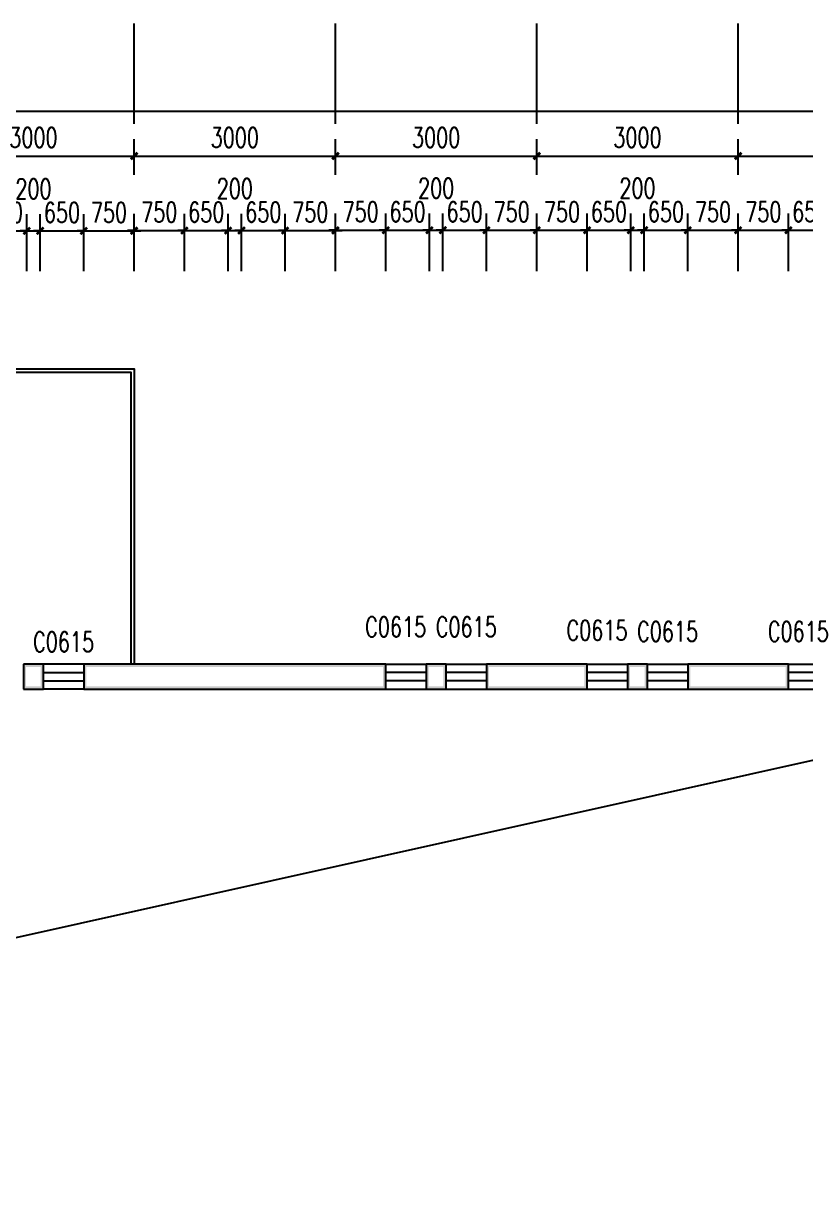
# Model space of a CAD drawing. Header units: millimetres. Extents: x -150677 to 588340, y -254013 to 149700.
# Drawn here: x 189911 to 201567, y -212473 to -195060 of the extents above; entities that cross this region are included whole.
import ezdxf

# ---------------------------------------------------------------- set-up
doc = ezdxf.new("R2010")
doc.units = ezdxf.units.MM
doc.header["$LTSCALE"] = 10
doc.header["$MEASUREMENT"] = 0
for name, color, linetype in [('PUB_DIM', 3, 'Continuous'), ('PUB_WALL', 9, 'Continuous'), ('WALL', 9, 'Continuous'), ('WINDOW', 4, 'Continuous'), ('WINDOW_TEXT', 7, 'Continuous')]:
    doc.layers.add(name, color=color, linetype=linetype)
doc.styles.add('_TCH_DIM_T3', font='SIMPLEX', dxfattribs={"width": 0.705882, "bigfont": 'GBCBIG'})
doc.styles.add('_TCH_WINDOW', font='SIMPLEX', dxfattribs={"bigfont": 'GBCBIG'})
doc.dimstyles.new('_TCH_ARCH&&100', dxfattribs={"dimtxt": 297.5, "dimasz": 100, "dimexe": 250, "dimexo": 300, "dimgap": 126.25, "dimtad": 1, "dimdec": 0, "dimzin": 0, "dimdsep": 46, "dimtxsty": '_TCH_DIM_T3', "dimblk": 'ARCHTICK', "dimcen": 0.09, "dimclrt": 7, "dimazin": 2, "dimtfac": 1, "dimtdec": 0, "dimtix": 1, "dimtmove": 2, "dimatfit": 3, "dimfxl": 1, "dimtolj": 1, "dimtzin": 0, "dimarcsym": 0})

# ---------------------------------------------------------------- blocks, each defined once
blk = doc.blocks.new('_ArchTick')
at = {"color": 0, "linetype": 'ByBlock', "const_width": 0.4}
blk.add_lwpolyline([(-0.5, -0.5), (0.5, 0.5)], dxfattribs=at)
blk = doc.blocks.new('*D2156')
at = {"layer": 'Defpoints', "color": 0, "transparency": 16777216}
for p in [(191561, -197035), (188561, -197617), (191561, -197617)]:
    blk.add_point(p, dxfattribs=at)
at = {"layer": 'PUB_DIM', "color": 0, "lineweight": -2, "transparency": 16777216}
for p, q in [((188561, -197317), (188561, -196785)), ((191561, -197317), (191561, -196785)), ((188561, -197035), (191561, -197035))]:
    blk.add_line(p, q, dxfattribs=at)
at = {"layer": 'PUB_DIM', "color": 0, "lineweight": -2, "transparency": 16777216, "xscale": 100, "yscale": 100, "zscale": 100, "rotation": 180}
blk.add_blockref('_ArchTick', (188561, -197035), dxfattribs=at)
at = {"layer": 'PUB_DIM', "color": 0, "lineweight": -2, "transparency": 16777216, "xscale": 100, "yscale": 100, "zscale": 100}
blk.add_blockref('_ArchTick', (191561, -197035), dxfattribs=at)
at = {"layer": 'PUB_DIM', "color": 7, "transparency": 16777216, "insert": (190061, -196760), "char_height": 297.5, "attachment_point": 5, "style": '_TCH_DIM_T3'}
blk.add_mtext('\\A1;3000', dxfattribs=at)
blk = doc.blocks.new('*D2157')
at = {"layer": 'Defpoints', "color": 0, "transparency": 16777216}
for p in [(194561, -197035), (191561, -197617), (194561, -197617)]:
    blk.add_point(p, dxfattribs=at)
at = {"layer": 'PUB_DIM', "color": 0, "lineweight": -2, "transparency": 16777216}
for p, q in [((191561, -197317), (191561, -196785)), ((194561, -197317), (194561, -196785)), ((191561, -197035), (194561, -197035))]:
    blk.add_line(p, q, dxfattribs=at)
at = {"layer": 'PUB_DIM', "color": 0, "lineweight": -2, "transparency": 16777216, "xscale": 100, "yscale": 100, "zscale": 100, "rotation": 180}
blk.add_blockref('_ArchTick', (191561, -197035), dxfattribs=at)
at = {"layer": 'PUB_DIM', "color": 0, "lineweight": -2, "transparency": 16777216, "xscale": 100, "yscale": 100, "zscale": 100}
blk.add_blockref('_ArchTick', (194561, -197035), dxfattribs=at)
at = {"layer": 'PUB_DIM', "color": 7, "transparency": 16777216, "insert": (193061, -196760), "char_height": 297.5, "attachment_point": 5, "style": '_TCH_DIM_T3'}
blk.add_mtext('\\A1;3000', dxfattribs=at)
blk = doc.blocks.new('*D2158')
at = {"layer": 'Defpoints', "color": 0, "transparency": 16777216}
for p in [(197561, -197035), (194561, -197617), (197561, -197617)]:
    blk.add_point(p, dxfattribs=at)
at = {"layer": 'PUB_DIM', "color": 0, "lineweight": -2, "transparency": 16777216}
for p, q in [((194561, -197317), (194561, -196785)), ((197561, -197317), (197561, -196785)), ((194561, -197035), (197561, -197035))]:
    blk.add_line(p, q, dxfattribs=at)
at = {"layer": 'PUB_DIM', "color": 0, "lineweight": -2, "transparency": 16777216, "xscale": 100, "yscale": 100, "zscale": 100, "rotation": 180}
blk.add_blockref('_ArchTick', (194561, -197035), dxfattribs=at)
at = {"layer": 'PUB_DIM', "color": 0, "lineweight": -2, "transparency": 16777216, "xscale": 100, "yscale": 100, "zscale": 100}
blk.add_blockref('_ArchTick', (197561, -197035), dxfattribs=at)
at = {"layer": 'PUB_DIM', "color": 7, "transparency": 16777216, "insert": (196061, -196760), "char_height": 297.5, "attachment_point": 5, "style": '_TCH_DIM_T3'}
blk.add_mtext('\\A1;3000', dxfattribs=at)
blk = doc.blocks.new('*D2159')
at = {"layer": 'Defpoints', "color": 0, "transparency": 16777216}
for p in [(200561, -197035), (197561, -197617), (200561, -197617)]:
    blk.add_point(p, dxfattribs=at)
at = {"layer": 'PUB_DIM', "color": 0, "lineweight": -2, "transparency": 16777216}
for p, q in [((197561, -197317), (197561, -196785)), ((200561, -197317), (200561, -196785)), ((197561, -197035), (200561, -197035))]:
    blk.add_line(p, q, dxfattribs=at)
at = {"layer": 'PUB_DIM', "color": 0, "lineweight": -2, "transparency": 16777216, "xscale": 100, "yscale": 100, "zscale": 100, "rotation": 180}
blk.add_blockref('_ArchTick', (197561, -197035), dxfattribs=at)
at = {"layer": 'PUB_DIM', "color": 0, "lineweight": -2, "transparency": 16777216, "xscale": 100, "yscale": 100, "zscale": 100}
blk.add_blockref('_ArchTick', (200561, -197035), dxfattribs=at)
at = {"layer": 'PUB_DIM', "color": 7, "transparency": 16777216, "insert": (199061, -196760), "char_height": 297.5, "attachment_point": 5, "style": '_TCH_DIM_T3'}
blk.add_mtext('\\A1;3000', dxfattribs=at)
blk = doc.blocks.new('*D2160')
at = {"layer": 'Defpoints', "color": 0, "transparency": 16777216}
for p in [(203561, -197035), (200561, -197617), (203561, -197617)]:
    blk.add_point(p, dxfattribs=at)
at = {"layer": 'PUB_DIM', "color": 0, "lineweight": -2, "transparency": 16777216}
for p, q in [((200561, -197317), (200561, -196785)), ((203561, -197317), (203561, -196785)), ((200561, -197035), (203561, -197035))]:
    blk.add_line(p, q, dxfattribs=at)
at = {"layer": 'PUB_DIM', "color": 0, "lineweight": -2, "transparency": 16777216, "xscale": 100, "yscale": 100, "zscale": 100, "rotation": 180}
blk.add_blockref('_ArchTick', (200561, -197035), dxfattribs=at)
at = {"layer": 'PUB_DIM', "color": 0, "lineweight": -2, "transparency": 16777216, "xscale": 100, "yscale": 100, "zscale": 100}
blk.add_blockref('_ArchTick', (203561, -197035), dxfattribs=at)
at = {"layer": 'PUB_DIM', "color": 7, "transparency": 16777216, "insert": (202061, -196760), "char_height": 297.5, "attachment_point": 5, "style": '_TCH_DIM_T3'}
blk.add_mtext('\\A1;3000', dxfattribs=at)
blk = doc.blocks.new('*D2165')
at = {"layer": 'Defpoints', "color": 0, "transparency": 16777216}
for p in [(213761, -196366), (152561, -197148), (213761, -197148)]:
    blk.add_point(p, dxfattribs=at)
at = {"layer": 'PUB_DIM', "color": 0, "lineweight": -2, "transparency": 16777216}
for p, q in [((152561, -196848), (152561, -196116)), ((213761, -196848), (213761, -196116)), ((152561, -196366), (213761, -196366))]:
    blk.add_line(p, q, dxfattribs=at)
at = {"layer": 'PUB_DIM', "color": 0, "lineweight": -2, "transparency": 16777216, "xscale": 100, "yscale": 100, "zscale": 100, "rotation": 180}
blk.add_blockref('_ArchTick', (152561, -196366), dxfattribs=at)
at = {"layer": 'PUB_DIM', "color": 0, "lineweight": -2, "transparency": 16777216, "xscale": 100, "yscale": 100, "zscale": 100}
blk.add_blockref('_ArchTick', (213761, -196366), dxfattribs=at)
at = {"layer": 'PUB_DIM', "color": 7, "transparency": 16777216, "insert": (183161, -196091), "char_height": 297.5, "attachment_point": 5, "style": '_TCH_DIM_T3'}
blk.add_mtext('\\A1;61200', dxfattribs=at)
blk = doc.blocks.new('*D2265')
at = {"layer": 'Defpoints', "color": 0, "transparency": 16777216}
for p in [(201961, -198140), (201311, -199048), (201961, -199048)]:
    blk.add_point(p, dxfattribs=at)
at = {"layer": 'PUB_DIM', "color": 0, "lineweight": -2, "transparency": 16777216}
for p, q in [((201311, -198748), (201311, -197890)), ((201961, -198748), (201961, -197890)), ((201311, -198140), (201211, -198140)), ((201311, -198140), (201961, -198140)), ((201961, -198140), (202061, -198140))]:
    blk.add_line(p, q, dxfattribs=at)
at = {"layer": 'PUB_DIM', "color": 0, "lineweight": -2, "transparency": 16777216, "xscale": 100, "yscale": 100, "zscale": 100}
blk.add_blockref('_ArchTick', (201311, -198140), dxfattribs=at)
at = {"layer": 'PUB_DIM', "color": 0, "lineweight": -2, "transparency": 16777216, "xscale": 100, "yscale": 100, "zscale": 100, "rotation": 180}
blk.add_blockref('_ArchTick', (201961, -198140), dxfattribs=at)
at = {"layer": 'PUB_DIM', "color": 7, "transparency": 16777216, "insert": (201636, -197865), "char_height": 297.5, "attachment_point": 5, "style": '_TCH_DIM_T3'}
blk.add_mtext('\\A1;650', dxfattribs=at)
blk = doc.blocks.new('*D2266')
at = {"layer": 'Defpoints', "color": 0, "transparency": 16777216}
for p in [(201311, -198140), (200561, -199048), (201311, -199048)]:
    blk.add_point(p, dxfattribs=at)
at = {"layer": 'PUB_DIM', "color": 0, "lineweight": -2, "transparency": 16777216}
for p, q in [((200561, -198748), (200561, -197890)), ((201311, -198748), (201311, -197890)), ((200561, -198140), (200461, -198140)), ((200561, -198140), (201311, -198140)), ((201311, -198140), (201411, -198140))]:
    blk.add_line(p, q, dxfattribs=at)
at = {"layer": 'PUB_DIM', "color": 0, "lineweight": -2, "transparency": 16777216, "xscale": 100, "yscale": 100, "zscale": 100}
blk.add_blockref('_ArchTick', (200561, -198140), dxfattribs=at)
at = {"layer": 'PUB_DIM', "color": 0, "lineweight": -2, "transparency": 16777216, "xscale": 100, "yscale": 100, "zscale": 100, "rotation": 180}
blk.add_blockref('_ArchTick', (201311, -198140), dxfattribs=at)
at = {"layer": 'PUB_DIM', "color": 7, "transparency": 16777216, "insert": (200936, -197865), "char_height": 297.5, "attachment_point": 5, "style": '_TCH_DIM_T3'}
blk.add_mtext('\\A1;750', dxfattribs=at)
blk = doc.blocks.new('*D2267')
at = {"layer": 'Defpoints', "color": 0, "transparency": 16777216}
for p in [(200561, -198140), (199811, -199048), (200561, -199048)]:
    blk.add_point(p, dxfattribs=at)
at = {"layer": 'PUB_DIM', "color": 0, "lineweight": -2, "transparency": 16777216}
for p, q in [((199811, -198748), (199811, -197890)), ((200561, -198748), (200561, -197890)), ((199811, -198140), (199711, -198140)), ((199811, -198140), (200561, -198140)), ((200561, -198140), (200661, -198140))]:
    blk.add_line(p, q, dxfattribs=at)
at = {"layer": 'PUB_DIM', "color": 0, "lineweight": -2, "transparency": 16777216, "xscale": 100, "yscale": 100, "zscale": 100}
blk.add_blockref('_ArchTick', (199811, -198140), dxfattribs=at)
at = {"layer": 'PUB_DIM', "color": 0, "lineweight": -2, "transparency": 16777216, "xscale": 100, "yscale": 100, "zscale": 100, "rotation": 180}
blk.add_blockref('_ArchTick', (200561, -198140), dxfattribs=at)
at = {"layer": 'PUB_DIM', "color": 7, "transparency": 16777216, "insert": (200186, -197865), "char_height": 297.5, "attachment_point": 5, "style": '_TCH_DIM_T3'}
blk.add_mtext('\\A1;750', dxfattribs=at)
blk = doc.blocks.new('*D2268')
at = {"layer": 'Defpoints', "color": 0, "transparency": 16777216}
for p in [(199811, -198140), (199161, -199048), (199811, -199048)]:
    blk.add_point(p, dxfattribs=at)
at = {"layer": 'PUB_DIM', "color": 0, "lineweight": -2, "transparency": 16777216}
for p, q in [((199161, -198748), (199161, -197890)), ((199811, -198748), (199811, -197890)), ((199161, -198140), (199061, -198140)), ((199161, -198140), (199811, -198140)), ((199811, -198140), (199911, -198140))]:
    blk.add_line(p, q, dxfattribs=at)
at = {"layer": 'PUB_DIM', "color": 0, "lineweight": -2, "transparency": 16777216, "xscale": 100, "yscale": 100, "zscale": 100}
blk.add_blockref('_ArchTick', (199161, -198140), dxfattribs=at)
at = {"layer": 'PUB_DIM', "color": 0, "lineweight": -2, "transparency": 16777216, "xscale": 100, "yscale": 100, "zscale": 100, "rotation": 180}
blk.add_blockref('_ArchTick', (199811, -198140), dxfattribs=at)
at = {"layer": 'PUB_DIM', "color": 7, "transparency": 16777216, "insert": (199486, -197865), "char_height": 297.5, "attachment_point": 5, "style": '_TCH_DIM_T3'}
blk.add_mtext('\\A1;650', dxfattribs=at)
blk = doc.blocks.new('*D2269')
at = {"layer": 'Defpoints', "color": 0, "transparency": 16777216}
for p in [(199161, -198140), (198961, -199048), (199161, -199048)]:
    blk.add_point(p, dxfattribs=at)
at = {"layer": 'PUB_DIM', "color": 0, "lineweight": -2, "transparency": 16777216}
for p, q in [((198961, -198748), (198961, -197890)), ((199161, -198748), (199161, -197890)), ((198961, -198140), (198861, -198140)), ((198961, -198140), (199161, -198140)), ((199161, -198140), (199261, -198140))]:
    blk.add_line(p, q, dxfattribs=at)
at = {"layer": 'PUB_DIM', "color": 0, "lineweight": -2, "transparency": 16777216, "xscale": 100, "yscale": 100, "zscale": 100}
blk.add_blockref('_ArchTick', (198961, -198140), dxfattribs=at)
at = {"layer": 'PUB_DIM', "color": 0, "lineweight": -2, "transparency": 16777216, "xscale": 100, "yscale": 100, "zscale": 100, "rotation": 180}
blk.add_blockref('_ArchTick', (199161, -198140), dxfattribs=at)
at = {"layer": 'PUB_DIM', "color": 7, "transparency": 16777216, "insert": (199061, -197515), "char_height": 297.5, "attachment_point": 5, "style": '_TCH_DIM_T3'}
blk.add_mtext('\\A1;200', dxfattribs=at)
blk = doc.blocks.new('*D2270')
at = {"layer": 'Defpoints', "color": 0, "transparency": 16777216}
for p in [(198961, -198140), (198311, -199048), (198961, -199048)]:
    blk.add_point(p, dxfattribs=at)
at = {"layer": 'PUB_DIM', "color": 0, "lineweight": -2, "transparency": 16777216}
for p, q in [((198311, -198748), (198311, -197890)), ((198961, -198748), (198961, -197890)), ((198311, -198140), (198211, -198140)), ((198311, -198140), (198961, -198140)), ((198961, -198140), (199061, -198140))]:
    blk.add_line(p, q, dxfattribs=at)
at = {"layer": 'PUB_DIM', "color": 0, "lineweight": -2, "transparency": 16777216, "xscale": 100, "yscale": 100, "zscale": 100}
blk.add_blockref('_ArchTick', (198311, -198140), dxfattribs=at)
at = {"layer": 'PUB_DIM', "color": 0, "lineweight": -2, "transparency": 16777216, "xscale": 100, "yscale": 100, "zscale": 100, "rotation": 180}
blk.add_blockref('_ArchTick', (198961, -198140), dxfattribs=at)
at = {"layer": 'PUB_DIM', "color": 7, "transparency": 16777216, "insert": (198636, -197865), "char_height": 297.5, "attachment_point": 5, "style": '_TCH_DIM_T3'}
blk.add_mtext('\\A1;650', dxfattribs=at)
blk = doc.blocks.new('*D2271')
at = {"layer": 'Defpoints', "color": 0, "transparency": 16777216}
for p in [(198311, -198140), (197561, -199048), (198311, -199048)]:
    blk.add_point(p, dxfattribs=at)
at = {"layer": 'PUB_DIM', "color": 0, "lineweight": -2, "transparency": 16777216}
for p, q in [((197561, -198748), (197561, -197890)), ((198311, -198748), (198311, -197890)), ((197561, -198140), (197461, -198140)), ((197561, -198140), (198311, -198140)), ((198311, -198140), (198411, -198140))]:
    blk.add_line(p, q, dxfattribs=at)
at = {"layer": 'PUB_DIM', "color": 0, "lineweight": -2, "transparency": 16777216, "xscale": 100, "yscale": 100, "zscale": 100}
blk.add_blockref('_ArchTick', (197561, -198140), dxfattribs=at)
at = {"layer": 'PUB_DIM', "color": 0, "lineweight": -2, "transparency": 16777216, "xscale": 100, "yscale": 100, "zscale": 100, "rotation": 180}
blk.add_blockref('_ArchTick', (198311, -198140), dxfattribs=at)
at = {"layer": 'PUB_DIM', "color": 7, "transparency": 16777216, "insert": (197936, -197865), "char_height": 297.5, "attachment_point": 5, "style": '_TCH_DIM_T3'}
blk.add_mtext('\\A1;750', dxfattribs=at)
blk = doc.blocks.new('*D2272')
at = {"layer": 'Defpoints', "color": 0, "transparency": 16777216}
for p in [(197561, -198140), (196811, -199048), (197561, -199048)]:
    blk.add_point(p, dxfattribs=at)
at = {"layer": 'PUB_DIM', "color": 0, "lineweight": -2, "transparency": 16777216}
for p, q in [((196811, -198748), (196811, -197890)), ((197561, -198748), (197561, -197890)), ((196811, -198140), (196711, -198140)), ((196811, -198140), (197561, -198140)), ((197561, -198140), (197661, -198140))]:
    blk.add_line(p, q, dxfattribs=at)
at = {"layer": 'PUB_DIM', "color": 0, "lineweight": -2, "transparency": 16777216, "xscale": 100, "yscale": 100, "zscale": 100}
blk.add_blockref('_ArchTick', (196811, -198140), dxfattribs=at)
at = {"layer": 'PUB_DIM', "color": 0, "lineweight": -2, "transparency": 16777216, "xscale": 100, "yscale": 100, "zscale": 100, "rotation": 180}
blk.add_blockref('_ArchTick', (197561, -198140), dxfattribs=at)
at = {"layer": 'PUB_DIM', "color": 7, "transparency": 16777216, "insert": (197186, -197865), "char_height": 297.5, "attachment_point": 5, "style": '_TCH_DIM_T3'}
blk.add_mtext('\\A1;750', dxfattribs=at)
blk = doc.blocks.new('*D2273')
at = {"layer": 'Defpoints', "color": 0, "transparency": 16777216}
for p in [(196811, -198140), (196161, -199048), (196811, -199048)]:
    blk.add_point(p, dxfattribs=at)
at = {"layer": 'PUB_DIM', "color": 0, "lineweight": -2, "transparency": 16777216}
for p, q in [((196161, -198748), (196161, -197890)), ((196811, -198748), (196811, -197890)), ((196161, -198140), (196061, -198140)), ((196161, -198140), (196811, -198140)), ((196811, -198140), (196911, -198140))]:
    blk.add_line(p, q, dxfattribs=at)
at = {"layer": 'PUB_DIM', "color": 0, "lineweight": -2, "transparency": 16777216, "xscale": 100, "yscale": 100, "zscale": 100}
blk.add_blockref('_ArchTick', (196161, -198140), dxfattribs=at)
at = {"layer": 'PUB_DIM', "color": 0, "lineweight": -2, "transparency": 16777216, "xscale": 100, "yscale": 100, "zscale": 100, "rotation": 180}
blk.add_blockref('_ArchTick', (196811, -198140), dxfattribs=at)
at = {"layer": 'PUB_DIM', "color": 7, "transparency": 16777216, "insert": (196486, -197865), "char_height": 297.5, "attachment_point": 5, "style": '_TCH_DIM_T3'}
blk.add_mtext('\\A1;650', dxfattribs=at)
blk = doc.blocks.new('*D2274')
at = {"layer": 'Defpoints', "color": 0, "transparency": 16777216}
for p in [(196161, -198140), (195961, -199048), (196161, -199048)]:
    blk.add_point(p, dxfattribs=at)
at = {"layer": 'PUB_DIM', "color": 0, "lineweight": -2, "transparency": 16777216}
for p, q in [((195961, -198748), (195961, -197890)), ((196161, -198748), (196161, -197890)), ((195961, -198140), (195861, -198140)), ((195961, -198140), (196161, -198140)), ((196161, -198140), (196261, -198140))]:
    blk.add_line(p, q, dxfattribs=at)
at = {"layer": 'PUB_DIM', "color": 0, "lineweight": -2, "transparency": 16777216, "xscale": 100, "yscale": 100, "zscale": 100}
blk.add_blockref('_ArchTick', (195961, -198140), dxfattribs=at)
at = {"layer": 'PUB_DIM', "color": 0, "lineweight": -2, "transparency": 16777216, "xscale": 100, "yscale": 100, "zscale": 100, "rotation": 180}
blk.add_blockref('_ArchTick', (196161, -198140), dxfattribs=at)
at = {"layer": 'PUB_DIM', "color": 7, "transparency": 16777216, "insert": (196061, -197515), "char_height": 297.5, "attachment_point": 5, "style": '_TCH_DIM_T3'}
blk.add_mtext('\\A1;200', dxfattribs=at)
blk = doc.blocks.new('*D2275')
at = {"layer": 'Defpoints', "color": 0, "transparency": 16777216}
for p in [(195961, -198140), (195311, -199048), (195961, -199048)]:
    blk.add_point(p, dxfattribs=at)
at = {"layer": 'PUB_DIM', "color": 0, "lineweight": -2, "transparency": 16777216}
for p, q in [((195311, -198748), (195311, -197890)), ((195961, -198748), (195961, -197890)), ((195311, -198140), (195211, -198140)), ((195311, -198140), (195961, -198140)), ((195961, -198140), (196061, -198140))]:
    blk.add_line(p, q, dxfattribs=at)
at = {"layer": 'PUB_DIM', "color": 0, "lineweight": -2, "transparency": 16777216, "xscale": 100, "yscale": 100, "zscale": 100}
blk.add_blockref('_ArchTick', (195311, -198140), dxfattribs=at)
at = {"layer": 'PUB_DIM', "color": 0, "lineweight": -2, "transparency": 16777216, "xscale": 100, "yscale": 100, "zscale": 100, "rotation": 180}
blk.add_blockref('_ArchTick', (195961, -198140), dxfattribs=at)
at = {"layer": 'PUB_DIM', "color": 7, "transparency": 16777216, "insert": (195636, -197865), "char_height": 297.5, "attachment_point": 5, "style": '_TCH_DIM_T3'}
blk.add_mtext('\\A1;650', dxfattribs=at)
blk = doc.blocks.new('*D2276')
at = {"layer": 'Defpoints', "color": 0, "transparency": 16777216}
for p in [(195311, -198140), (194561, -199048), (195311, -199048)]:
    blk.add_point(p, dxfattribs=at)
at = {"layer": 'PUB_DIM', "color": 0, "lineweight": -2, "transparency": 16777216}
for p, q in [((194561, -198748), (194561, -197890)), ((195311, -198748), (195311, -197890)), ((194561, -198140), (194461, -198140)), ((194561, -198140), (195311, -198140)), ((195311, -198140), (195411, -198140))]:
    blk.add_line(p, q, dxfattribs=at)
at = {"layer": 'PUB_DIM', "color": 0, "lineweight": -2, "transparency": 16777216, "xscale": 100, "yscale": 100, "zscale": 100}
blk.add_blockref('_ArchTick', (194561, -198140), dxfattribs=at)
at = {"layer": 'PUB_DIM', "color": 0, "lineweight": -2, "transparency": 16777216, "xscale": 100, "yscale": 100, "zscale": 100, "rotation": 180}
blk.add_blockref('_ArchTick', (195311, -198140), dxfattribs=at)
at = {"layer": 'PUB_DIM', "color": 7, "transparency": 16777216, "insert": (194936, -197865), "char_height": 297.5, "attachment_point": 5, "style": '_TCH_DIM_T3'}
blk.add_mtext('\\A1;750', dxfattribs=at)
blk = doc.blocks.new('*D2277')
at = {"layer": 'Defpoints', "color": 0, "transparency": 16777216}
for p in [(194561, -198145), (193811, -199048), (194561, -199048)]:
    blk.add_point(p, dxfattribs=at)
at = {"layer": 'PUB_DIM', "color": 0, "lineweight": -2, "transparency": 16777216}
for p, q in [((193811, -198748), (193811, -197895)), ((194561, -198748), (194561, -197895)), ((193811, -198145), (193711, -198145)), ((193811, -198145), (194561, -198145)), ((194561, -198145), (194661, -198145))]:
    blk.add_line(p, q, dxfattribs=at)
at = {"layer": 'PUB_DIM', "color": 0, "lineweight": -2, "transparency": 16777216, "xscale": 100, "yscale": 100, "zscale": 100}
blk.add_blockref('_ArchTick', (193811, -198145), dxfattribs=at)
at = {"layer": 'PUB_DIM', "color": 0, "lineweight": -2, "transparency": 16777216, "xscale": 100, "yscale": 100, "zscale": 100, "rotation": 180}
blk.add_blockref('_ArchTick', (194561, -198145), dxfattribs=at)
at = {"layer": 'PUB_DIM', "color": 7, "transparency": 16777216, "insert": (194186, -197870), "char_height": 297.5, "attachment_point": 5, "style": '_TCH_DIM_T3'}
blk.add_mtext('\\A1;750', dxfattribs=at)
blk = doc.blocks.new('*D2278')
at = {"layer": 'Defpoints', "color": 0, "transparency": 16777216}
for p in [(193811, -198145), (193161, -199048), (193811, -199048)]:
    blk.add_point(p, dxfattribs=at)
at = {"layer": 'PUB_DIM', "color": 0, "lineweight": -2, "transparency": 16777216}
for p, q in [((193161, -198748), (193161, -197895)), ((193811, -198748), (193811, -197895)), ((193161, -198145), (193061, -198145)), ((193161, -198145), (193811, -198145)), ((193811, -198145), (193911, -198145))]:
    blk.add_line(p, q, dxfattribs=at)
at = {"layer": 'PUB_DIM', "color": 0, "lineweight": -2, "transparency": 16777216, "xscale": 100, "yscale": 100, "zscale": 100}
blk.add_blockref('_ArchTick', (193161, -198145), dxfattribs=at)
at = {"layer": 'PUB_DIM', "color": 0, "lineweight": -2, "transparency": 16777216, "xscale": 100, "yscale": 100, "zscale": 100, "rotation": 180}
blk.add_blockref('_ArchTick', (193811, -198145), dxfattribs=at)
at = {"layer": 'PUB_DIM', "color": 7, "transparency": 16777216, "insert": (193486, -197870), "char_height": 297.5, "attachment_point": 5, "style": '_TCH_DIM_T3'}
blk.add_mtext('\\A1;650', dxfattribs=at)
blk = doc.blocks.new('*D2279')
at = {"layer": 'Defpoints', "color": 0, "transparency": 16777216}
for p in [(193161, -198145), (192961, -199048), (193161, -199048)]:
    blk.add_point(p, dxfattribs=at)
at = {"layer": 'PUB_DIM', "color": 0, "lineweight": -2, "transparency": 16777216}
for p, q in [((192961, -198748), (192961, -197895)), ((193161, -198748), (193161, -197895)), ((192961, -198145), (192861, -198145)), ((192961, -198145), (193161, -198145)), ((193161, -198145), (193261, -198145))]:
    blk.add_line(p, q, dxfattribs=at)
at = {"layer": 'PUB_DIM', "color": 0, "lineweight": -2, "transparency": 16777216, "xscale": 100, "yscale": 100, "zscale": 100}
blk.add_blockref('_ArchTick', (192961, -198145), dxfattribs=at)
at = {"layer": 'PUB_DIM', "color": 0, "lineweight": -2, "transparency": 16777216, "xscale": 100, "yscale": 100, "zscale": 100, "rotation": 180}
blk.add_blockref('_ArchTick', (193161, -198145), dxfattribs=at)
at = {"layer": 'PUB_DIM', "color": 7, "transparency": 16777216, "insert": (193061, -197520), "char_height": 297.5, "attachment_point": 5, "style": '_TCH_DIM_T3'}
blk.add_mtext('\\A1;200', dxfattribs=at)
blk = doc.blocks.new('*D2280')
at = {"layer": 'Defpoints', "color": 0, "transparency": 16777216}
for p in [(192961, -198145), (192311, -199048), (192961, -199048)]:
    blk.add_point(p, dxfattribs=at)
at = {"layer": 'PUB_DIM', "color": 0, "lineweight": -2, "transparency": 16777216}
for p, q in [((192311, -198748), (192311, -197895)), ((192961, -198748), (192961, -197895)), ((192311, -198145), (192211, -198145)), ((192311, -198145), (192961, -198145)), ((192961, -198145), (193061, -198145))]:
    blk.add_line(p, q, dxfattribs=at)
at = {"layer": 'PUB_DIM', "color": 0, "lineweight": -2, "transparency": 16777216, "xscale": 100, "yscale": 100, "zscale": 100}
blk.add_blockref('_ArchTick', (192311, -198145), dxfattribs=at)
at = {"layer": 'PUB_DIM', "color": 0, "lineweight": -2, "transparency": 16777216, "xscale": 100, "yscale": 100, "zscale": 100, "rotation": 180}
blk.add_blockref('_ArchTick', (192961, -198145), dxfattribs=at)
at = {"layer": 'PUB_DIM', "color": 7, "transparency": 16777216, "insert": (192636, -197870), "char_height": 297.5, "attachment_point": 5, "style": '_TCH_DIM_T3'}
blk.add_mtext('\\A1;650', dxfattribs=at)
blk = doc.blocks.new('*D2281')
at = {"layer": 'Defpoints', "color": 0, "transparency": 16777216}
for p in [(192311, -198145), (191561, -199048), (192311, -199048)]:
    blk.add_point(p, dxfattribs=at)
at = {"layer": 'PUB_DIM', "color": 0, "lineweight": -2, "transparency": 16777216}
for p, q in [((191561, -198748), (191561, -197895)), ((192311, -198748), (192311, -197895)), ((191561, -198145), (191461, -198145)), ((191561, -198145), (192311, -198145)), ((192311, -198145), (192411, -198145))]:
    blk.add_line(p, q, dxfattribs=at)
at = {"layer": 'PUB_DIM', "color": 0, "lineweight": -2, "transparency": 16777216, "xscale": 100, "yscale": 100, "zscale": 100}
blk.add_blockref('_ArchTick', (191561, -198145), dxfattribs=at)
at = {"layer": 'PUB_DIM', "color": 0, "lineweight": -2, "transparency": 16777216, "xscale": 100, "yscale": 100, "zscale": 100, "rotation": 180}
blk.add_blockref('_ArchTick', (192311, -198145), dxfattribs=at)
at = {"layer": 'PUB_DIM', "color": 7, "transparency": 16777216, "insert": (191936, -197870), "char_height": 297.5, "attachment_point": 5, "style": '_TCH_DIM_T3'}
blk.add_mtext('\\A1;750', dxfattribs=at)
blk = doc.blocks.new('*D2282')
at = {"layer": 'Defpoints', "color": 0, "transparency": 16777216}
for p in [(191561, -198150), (190811, -199048), (191561, -199048)]:
    blk.add_point(p, dxfattribs=at)
at = {"layer": 'PUB_DIM', "color": 0, "lineweight": -2, "transparency": 16777216}
for p, q in [((190811, -198748), (190811, -197900)), ((191561, -198748), (191561, -197900)), ((190811, -198150), (190711, -198150)), ((190811, -198150), (191561, -198150)), ((191561, -198150), (191661, -198150))]:
    blk.add_line(p, q, dxfattribs=at)
at = {"layer": 'PUB_DIM', "color": 0, "lineweight": -2, "transparency": 16777216, "xscale": 100, "yscale": 100, "zscale": 100}
blk.add_blockref('_ArchTick', (190811, -198150), dxfattribs=at)
at = {"layer": 'PUB_DIM', "color": 0, "lineweight": -2, "transparency": 16777216, "xscale": 100, "yscale": 100, "zscale": 100, "rotation": 180}
blk.add_blockref('_ArchTick', (191561, -198150), dxfattribs=at)
at = {"layer": 'PUB_DIM', "color": 7, "transparency": 16777216, "insert": (191186, -197875), "char_height": 297.5, "attachment_point": 5, "style": '_TCH_DIM_T3'}
blk.add_mtext('\\A1;750', dxfattribs=at)
blk = doc.blocks.new('*D2283')
at = {"layer": 'Defpoints', "color": 0, "transparency": 16777216}
for p in [(190811, -198150), (190161, -199048), (190811, -199048)]:
    blk.add_point(p, dxfattribs=at)
at = {"layer": 'PUB_DIM', "color": 0, "lineweight": -2, "transparency": 16777216}
for p, q in [((190161, -198748), (190161, -197900)), ((190811, -198748), (190811, -197900)), ((190161, -198150), (190061, -198150)), ((190161, -198150), (190811, -198150)), ((190811, -198150), (190911, -198150))]:
    blk.add_line(p, q, dxfattribs=at)
at = {"layer": 'PUB_DIM', "color": 0, "lineweight": -2, "transparency": 16777216, "xscale": 100, "yscale": 100, "zscale": 100}
blk.add_blockref('_ArchTick', (190161, -198150), dxfattribs=at)
at = {"layer": 'PUB_DIM', "color": 0, "lineweight": -2, "transparency": 16777216, "xscale": 100, "yscale": 100, "zscale": 100, "rotation": 180}
blk.add_blockref('_ArchTick', (190811, -198150), dxfattribs=at)
at = {"layer": 'PUB_DIM', "color": 7, "transparency": 16777216, "insert": (190486, -197875), "char_height": 297.5, "attachment_point": 5, "style": '_TCH_DIM_T3'}
blk.add_mtext('\\A1;650', dxfattribs=at)
blk = doc.blocks.new('*D2284')
at = {"layer": 'Defpoints', "color": 0, "transparency": 16777216}
for p in [(190161, -198150), (189961, -199048), (190161, -199048)]:
    blk.add_point(p, dxfattribs=at)
at = {"layer": 'PUB_DIM', "color": 0, "lineweight": -2, "transparency": 16777216}
for p, q in [((189961, -198748), (189961, -197900)), ((190161, -198748), (190161, -197900)), ((189961, -198150), (189861, -198150)), ((189961, -198150), (190161, -198150)), ((190161, -198150), (190261, -198150))]:
    blk.add_line(p, q, dxfattribs=at)
at = {"layer": 'PUB_DIM', "color": 0, "lineweight": -2, "transparency": 16777216, "xscale": 100, "yscale": 100, "zscale": 100}
blk.add_blockref('_ArchTick', (189961, -198150), dxfattribs=at)
at = {"layer": 'PUB_DIM', "color": 0, "lineweight": -2, "transparency": 16777216, "xscale": 100, "yscale": 100, "zscale": 100, "rotation": 180}
blk.add_blockref('_ArchTick', (190161, -198150), dxfattribs=at)
at = {"layer": 'PUB_DIM', "color": 7, "transparency": 16777216, "insert": (190061, -197525), "char_height": 297.5, "attachment_point": 5, "style": '_TCH_DIM_T3'}
blk.add_mtext('\\A1;200', dxfattribs=at)
blk = doc.blocks.new('*D2285')
at = {"layer": 'Defpoints', "color": 0, "transparency": 16777216}
for p in [(189961, -198150), (189311, -199048), (189961, -199048)]:
    blk.add_point(p, dxfattribs=at)
at = {"layer": 'PUB_DIM', "color": 0, "lineweight": -2, "transparency": 16777216}
for p, q in [((189311, -198748), (189311, -197900)), ((189961, -198748), (189961, -197900)), ((189311, -198150), (189211, -198150)), ((189311, -198150), (189961, -198150)), ((189961, -198150), (190061, -198150))]:
    blk.add_line(p, q, dxfattribs=at)
at = {"layer": 'PUB_DIM', "color": 0, "lineweight": -2, "transparency": 16777216, "xscale": 100, "yscale": 100, "zscale": 100}
blk.add_blockref('_ArchTick', (189311, -198150), dxfattribs=at)
at = {"layer": 'PUB_DIM', "color": 0, "lineweight": -2, "transparency": 16777216, "xscale": 100, "yscale": 100, "zscale": 100, "rotation": 180}
blk.add_blockref('_ArchTick', (189961, -198150), dxfattribs=at)
at = {"layer": 'PUB_DIM', "color": 7, "transparency": 16777216, "insert": (189636, -197875), "char_height": 297.5, "attachment_point": 5, "style": '_TCH_DIM_T3'}
blk.add_mtext('\\A1;650', dxfattribs=at)
blk = doc.blocks.new('$WINLIB2D$00000001')
at = {"color": 0}
for points in [[(-0.5, 0.5), (-0.5, -0.5)], [(-0.5, 0.5), (0.5, 0.5)], [(0.5, -0.5), (0.5, 0.5)], [(0.5, 0.167), (-0.5, 0.167)], [(0.5, -0.167), (-0.5, -0.167)], [(-0.5, -0.5), (0.5, -0.5)]]:
    blk.add_lwpolyline(points, dxfattribs=at)

msp = doc.modelspace()

# ---------------------------------------------------------------- hatches: boundary and pattern name
at = {"layer": 'PUB_WALL'}
for points in [[(190210.7, -204605.2), (189910.7, -204605.2), (189950.7, -204645.2), (190170.7, -204645.2)], [(189910.7, -204605.2), (189910.7, -204975.2), (189950.7, -204935.2), (189950.7, -204645.2)], [(190210.7, -204975.2), (190210.7, -204605.2), (190170.7, -204645.2), (190170.7, -204935.2)], [(195310.7, -204605.2), (190810.7, -204605.2), (190850.7, -204645.2), (195270.7, -204645.2)], [(190810.7, -204605.2), (190810.7, -204975.2), (190850.7, -204935.2), (190850.7, -204645.2)], [(195310.7, -204975.2), (195310.7, -204605.2), (195270.7, -204645.2), (195270.7, -204935.2)], [(196210.7, -204605.2), (195910.7, -204605.2), (195950.7, -204645.2), (196170.7, -204645.2)], [(195910.7, -204605.2), (195910.7, -204975.2), (195950.7, -204935.2), (195950.7, -204645.2)], [(196210.7, -204975.2), (196210.7, -204605.2), (196170.7, -204645.2), (196170.7, -204935.2)], [(198310.7, -204605.2), (196810.7, -204605.2), (196850.7, -204645.2), (198270.7, -204645.2)], [(196810.7, -204605.2), (196810.7, -204975.2), (196850.7, -204935.2), (196850.7, -204645.2)], [(198310.7, -204975.2), (198310.7, -204605.2), (198270.7, -204645.2), (198270.7, -204935.2)], [(199210.7, -204605.2), (198910.7, -204605.2), (198950.7, -204645.2), (199170.7, -204645.2)], [(198910.7, -204605.2), (198910.7, -204975.2), (198950.7, -204935.2), (198950.7, -204645.2)], [(199210.7, -204975.2), (199210.7, -204605.2), (199170.7, -204645.2), (199170.7, -204935.2)], [(201310.7, -204605.2), (199810.7, -204605.2), (199850.7, -204645.2), (201270.7, -204645.2)], [(199810.7, -204605.2), (199810.7, -204975.2), (199850.7, -204935.2), (199850.7, -204645.2)], [(201310.7, -204975.2), (201310.7, -204605.2), (201270.7, -204645.2), (201270.7, -204935.2)], [(189910.7, -204975.2), (190210.7, -204975.2), (190170.7, -204935.2), (189950.7, -204935.2)], [(190810.7, -204975.2), (195310.7, -204975.2), (195270.7, -204935.2), (190850.7, -204935.2)], [(195910.7, -204975.2), (196210.7, -204975.2), (196170.7, -204935.2), (195950.7, -204935.2)], [(196810.7, -204975.2), (198310.7, -204975.2), (198270.7, -204935.2), (196850.7, -204935.2)], [(198910.7, -204975.2), (199210.7, -204975.2), (199170.7, -204935.2), (198950.7, -204935.2)], [(199810.7, -204975.2), (201310.7, -204975.2), (201270.7, -204935.2), (199850.7, -204935.2)]]:
    msp.add_hatch(color=256, dxfattribs=at).paths.add_polyline_path(points)

# ---------------------------------------------------------------- linework, layer by layer
at = {"color": 0}
for points in [[(179560.7, -204605.2), (179560.7, -200205.2), (191560.7, -200205.2), (191560.7, -204605.2)], [(179610.7, -204605.2), (179610.7, -200255.2), (191510.7, -200255.2), (191510.7, -204605.2)]]:
    msp.add_lwpolyline(points, dxfattribs=at)
msp.add_lwpolyline([(206440.7, -204975.2), (177922.3, -211317.7), (161700.7, -234735.2)])
at = {"layer": 'PUB_DIM'}
for p, q in [((191560.7, -196556.8), (191560.7, -195059.9)), ((194560.7, -196556.8), (194560.7, -195059.9)), ((197560.7, -196556.8), (197560.7, -195059.9)), ((200560.7, -196556.8), (200560.7, -195059.9))]:
    msp.add_line(p, q, dxfattribs=at)
at = {"layer": 'WALL'}
for p, q in [((190210.7, -204605.2), (189910.7, -204605.2)), ((189910.7, -204605.2), (189910.7, -204975.2)), ((190210.7, -204975.2), (190210.7, -204605.2)), ((195310.7, -204605.2), (190810.7, -204605.2)), ((190810.7, -204605.2), (190810.7, -204975.2)), ((195310.7, -204975.2), (195310.7, -204605.2)), ((196210.7, -204605.2), (195910.7, -204605.2)), ((195910.7, -204605.2), (195910.7, -204975.2)), ((196210.7, -204975.2), (196210.7, -204605.2)), ((198310.7, -204605.2), (196810.7, -204605.2)), ((196810.7, -204605.2), (196810.7, -204975.2)), ((198310.7, -204975.2), (198310.7, -204605.2)), ((199210.7, -204605.2), (198910.7, -204605.2)), ((198910.7, -204605.2), (198910.7, -204975.2)), ((199210.7, -204975.2), (199210.7, -204605.2)), ((201310.7, -204605.2), (199810.7, -204605.2)), ((199810.7, -204605.2), (199810.7, -204975.2)), ((201310.7, -204975.2), (201310.7, -204605.2)), ((189910.7, -204975.2), (190210.7, -204975.2)), ((190810.7, -204975.2), (195310.7, -204975.2)), ((195910.7, -204975.2), (196210.7, -204975.2)), ((196810.7, -204975.2), (198310.7, -204975.2)), ((198910.7, -204975.2), (199210.7, -204975.2)), ((199810.7, -204975.2), (201310.7, -204975.2))]:
    msp.add_line(p, q, dxfattribs=at)

# ---------------------------------------------------------------- block references
at = {"layer": 'WINDOW'}
ref = msp.add_blockref('$WINLIB2D$00000001', (195610.7, -204790.2), dxfattribs=dict(at, xscale=600, yscale=-370, zscale=600))
ref.add_attrib('A', 'C0615', (195003.9, -204197.1), dxfattribs={"layer": 'WINDOW_TEXT', "height": 297.5, "style": '_TCH_WINDOW', "width": 0.705882})
ref = msp.add_blockref('$WINLIB2D$00000001', (196510.7, -204790.2), dxfattribs=dict(at, xscale=600, yscale=-370, zscale=600))
ref.add_attrib('A', 'C0615', (196055.7, -204197.1), dxfattribs={"layer": 'WINDOW_TEXT', "height": 297.5, "style": '_TCH_WINDOW', "width": 0.705882})
ref = msp.add_blockref('$WINLIB2D$00000001', (198610.7, -204790.2), dxfattribs=dict(at, xscale=600, yscale=-370, zscale=600))
ref.add_attrib('A', 'C0615', (198003.9, -204248), dxfattribs={"layer": 'WINDOW_TEXT', "height": 297.5, "style": '_TCH_WINDOW', "width": 0.705882})
ref = msp.add_blockref('$WINLIB2D$00000001', (199510.7, -204790.2), dxfattribs=dict(at, xscale=600, yscale=-370, zscale=600))
ref.add_attrib('A', 'C0615', (199055.7, -204265), dxfattribs={"layer": 'WINDOW_TEXT', "height": 297.5, "style": '_TCH_WINDOW', "width": 0.705882})
ref = msp.add_blockref('$WINLIB2D$00000001', (201610.7, -204790.2), dxfattribs=dict(at, xscale=600, yscale=-370, zscale=600))
ref.add_attrib('A', 'C0615', (201003.9, -204265), dxfattribs={"layer": 'WINDOW_TEXT', "height": 297.5, "style": '_TCH_WINDOW', "width": 0.705882})
ref = msp.add_blockref('$WINLIB2D$00000001', (190510.7, -204790.2), dxfattribs=dict(at, xscale=-600, yscale=370, zscale=-600))
ref.add_attrib('A', 'C0615', (190055.7, -204420), dxfattribs={"layer": 'WINDOW_TEXT', "height": 297.5, "style": '_TCH_WINDOW', "width": 0.705882})

# ---------------------------------------------------------------- dimensions: what is measured, and where the dimension line sits
at = {"layer": 'PUB_DIM'}
for p1, p2, distance, picture, middle in [((152560.7, -197148), (213760.7, -197148), 782.1, '*D2165', (183160.7, -196090.9)), ((188560.7, -197617.3), (191560.7, -197617.3), 581.9, '*D2156', (190060.7, -196760.4)), ((191560.7, -197617.3), (194560.7, -197617.3), 581.9, '*D2157', (193060.7, -196760.4)), ((194560.7, -197617.3), (197560.7, -197617.3), 581.9, '*D2158', (196060.7, -196760.4)), ((197560.7, -197617.3), (200560.7, -197617.3), 581.9, '*D2159', (199060.7, -196760.4)), ((200560.7, -197617.3), (203560.7, -197617.3), 581.9, '*D2160', (202060.7, -196760.4)), ((189310.7, -199047.7), (189960.7, -199047.7), 898.1, '*D2285', (189635.7, -197874.6)), ((190160.7, -199047.7), (190810.7, -199047.7), 898.1, '*D2283', (190485.7, -197874.6)), ((190810.7, -199047.7), (191560.7, -199047.7), 898.1, '*D2282', (191185.7, -197874.6)), ((191560.7, -199047.7), (192310.7, -199047.7), 903.1, '*D2281', (191935.7, -197869.6)), ((192310.7, -199047.7), (192960.7, -199047.7), 903.1, '*D2280', (192635.7, -197869.6)), ((193160.7, -199047.7), (193810.7, -199047.7), 903.1, '*D2278', (193485.7, -197869.6)), ((193810.7, -199047.7), (194560.7, -199047.7), 903.1, '*D2277', (194185.7, -197869.6)), ((194560.7, -199047.7), (195310.7, -199047.7), 908, '*D2276', (194935.7, -197864.7)), ((195310.7, -199047.7), (195960.7, -199047.7), 908, '*D2275', (195635.7, -197864.7)), ((196160.7, -199047.7), (196810.7, -199047.7), 908, '*D2273', (196485.7, -197864.7)), ((196810.7, -199047.7), (197560.7, -199047.7), 908, '*D2272', (197185.7, -197864.7)), ((197560.7, -199047.7), (198310.7, -199047.7), 908, '*D2271', (197935.7, -197864.7)), ((198310.7, -199047.7), (198960.7, -199047.7), 908, '*D2270', (198635.7, -197864.7)), ((199160.7, -199047.7), (199810.7, -199047.7), 908, '*D2268', (199485.7, -197864.7)), ((199810.7, -199047.7), (200560.7, -199047.7), 908, '*D2267', (200185.7, -197864.7)), ((200560.7, -199047.7), (201310.7, -199047.7), 908, '*D2266', (200935.7, -197864.7)), ((201310.7, -199047.7), (201960.7, -199047.7), 908, '*D2265', (201635.7, -197864.7))]:
    dim = msp.add_aligned_dim(p1=p1, p2=p2, distance=distance, dimstyle='_TCH_ARCH&&100', dxfattribs=at)
    dim.commit()
    dim.dimension.update_dxf_attribs({"geometry": picture, "text_midpoint": middle})
for base, p1, p2, picture, middle in [((190160.7, -198149.6), (189960.7, -199047.7), (190160.7, -199047.7), '*D2284', (190060.7, -197524.6)), ((193160.7, -198144.6), (192960.7, -199047.7), (193160.7, -199047.7), '*D2279', (193060.7, -197519.6)), ((196160.7, -198139.7), (195960.7, -199047.7), (196160.7, -199047.7), '*D2274', (196060.7, -197514.7)), ((199160.7, -198139.7), (198960.7, -199047.7), (199160.7, -199047.7), '*D2269', (199060.7, -197514.7))]:
    dim = msp.add_linear_dim(base=base, p1=p1, p2=p2, angle=0, dimstyle='_TCH_ARCH&&100', dxfattribs=at)
    dim.commit()
    dim.dimension.update_dxf_attribs({"geometry": picture, "text_midpoint": middle, "dimtype": 161})

doc.saveas('drawing.dxf')
